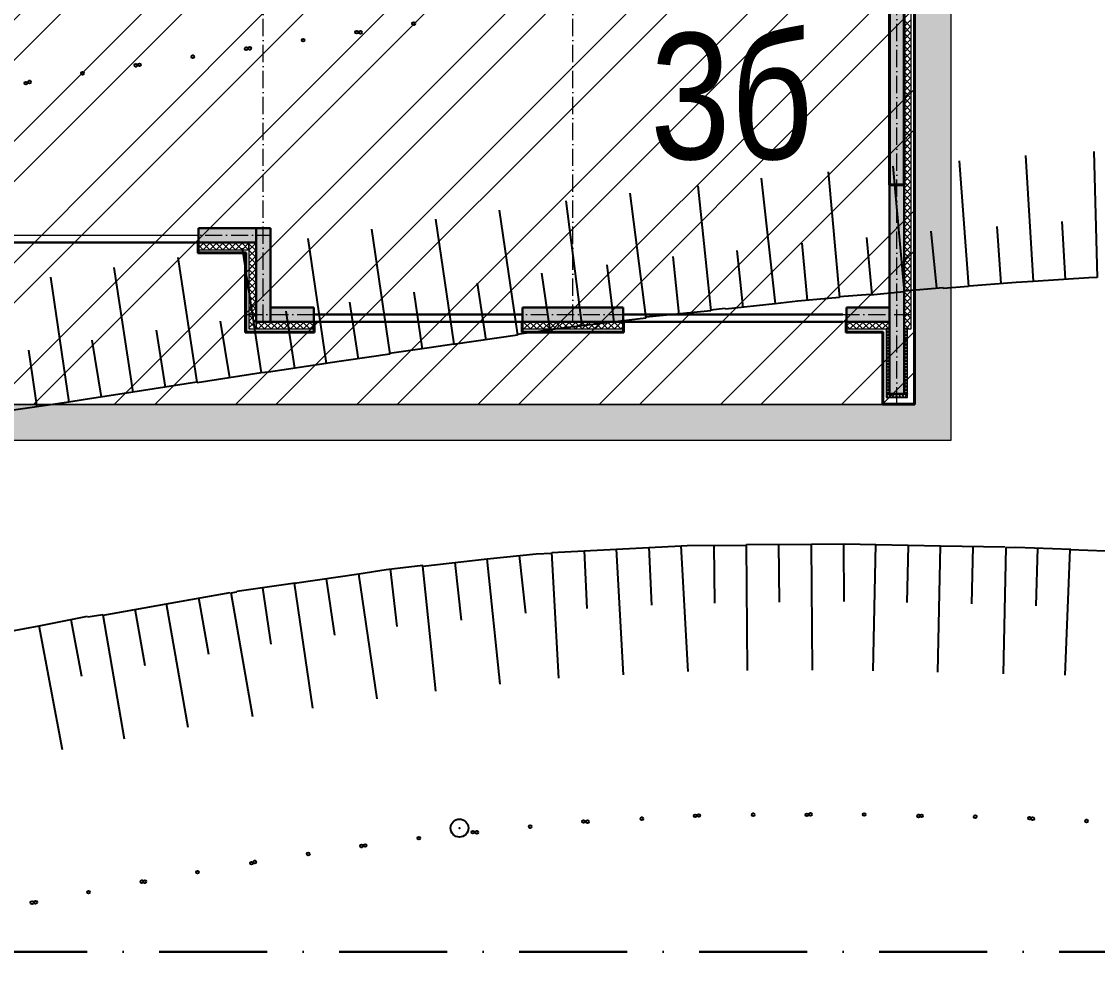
# Model space of a CAD drawing. Header units: millimetres. Extents: x 1353783 to 6492029790, y -7276956 to -512500.
# Drawn here: x 9968881 to 9971870, y -2828548 to -2825918 of the extents above; entities that cross this region are included whole.
import ezdxf

# ---------------------------------------------------------------- set-up
doc = ezdxf.new("R2010")
doc.units = ezdxf.units.MM
for name, pattern in [('( Dashed )', [0.75, 0.5, -0.25]), ('482 Границы районов', [5, 3, -1, 0, -1]), ('ACAD_ISO10W100', [18, 12, -3, 0, -3]), ('CONTI', [0]), ('осевая', [50.8, 31.75, -6.35, 6.35, -6.35])]:
    doc.linetypes.add(name, pattern=pattern)
doc.layers.get('0').update_dxf_attribs({"lineweight": 5})
for name, color, linetype, lineweight in [('!A-DIAFRAGM типовой', 142, 'Continuous', 0), ('7земля', 7, 'Continuous', 30), ('DIAFRAGM', 46, 'Continuous', 30), ('G-ANNO-SCHD', 231, 'Continuous', 9), ('Hatch', 254, 'Continuous', 5), ('INSULATION', 81, 'Continuous', 5), ('Ар-окна', 5, 'Continuous', 9), ('ГП-Граница учасика ИЖС', 3, 'Continuous', 5), ('ГП-Тратуар', 3, 'Continuous', 5), ('оси', 231, 'осевая', 9)]:
    doc.layers.add(name, color=color, linetype=linetype, lineweight=lineweight)
for name, color, linetype in [('PI_DTUNKNOWN', 250, 'CONTI'), ('SIT_LРЕЛЬЕФ', 7, 'CONTI'), ('Заливка', 7, 'Continuous'), ('РЕЛЬЕФ', 7, 'CONTI')]:
    doc.layers.add(name, color=color, linetype=linetype)
doc.styles.add('основной', font='Arial Narrow.ttf', dxfattribs={"height": 1.5})

# ---------------------------------------------------------------- blocks, each defined once
blk = doc.blocks.new('амвамвам')
at = {"lineweight": 30, "ltscale": 100, "true_color": 0x939598}
h = blk.add_hatch(color=252, dxfattribs=at)
h.dxf.hatch_style = 1
h.paths.add_polyline_path([(9799280, -3525392), (9799280, -3524892), (9794930, -3524892), (9794930, -3525392)], flags=17)
h.paths.add_polyline_path([(9802080, -3525392), (9802080, -3524892), (9813530, -3524892), (9813530, -3539792), (9788030, -3539792), (9787530, -3539792), (9787530, -3522392), (9788030, -3522392), (9788030, -3539292), (9813030, -3539292), (9813030, -3525392)])
at = {"color": 251, "lineweight": 15, "ltscale": 100, "true_color": 0x636466}
blk.add_lwpolyline([(9802080, -3525392), (9802080, -3524892), (9813530, -3524892), (9813530, -3539792), (9788030, -3539792), (9787530, -3539792), (9787530, -3522392), (9788030, -3522392), (9788030, -3539292), (9813030, -3539292), (9813030, -3525392)], close=True, dxfattribs=at)
blk = doc.blocks.new('ТИП-3')
at = {"layer": '!A-DIAFRAGM типовой', "lineweight": 0, "ltscale": 100, "true_color": 0x000000}
h = blk.add_hatch(color=18, dxfattribs=at)
h.dxf.hatch_style = 1
h.paths.add_polyline_path([(10387614, -2871481), (10387814, -2871481), (10387814, -2868581), (10387614, -2868581)])
h = blk.add_hatch(color=18, dxfattribs=at)
h.dxf.hatch_style = 1
h.paths.add_polyline_path([(10378814, -2870881), (10379014, -2870881), (10379014, -2869581), (10378814, -2869581)])
h = blk.add_hatch(color=18, dxfattribs=at)
h.dxf.hatch_style = 1
h.paths.add_polyline_path([(10379014, -2869581), (10379014, -2869781), (10379614, -2869781), (10379614, -2869581)])
h = blk.add_hatch(color=18, dxfattribs=at)
h.dxf.hatch_style = 1
h.paths.add_polyline_path([(10382514, -2869581), (10382514, -2869781), (10383914, -2869781), (10383914, -2869581)])
h = blk.add_hatch(color=18, dxfattribs=at)
h.dxf.hatch_style = 1
h.paths.add_polyline_path([(10387014, -2869581), (10387014, -2869781), (10387614, -2869781), (10387614, -2869581)])
h = blk.add_hatch(color=18, dxfattribs=at)
h.dxf.hatch_style = 1
h.paths.add_polyline_path([(10378014, -2870681), (10378014, -2870881), (10378814, -2870881), (10378814, -2870681)])
at = {"layer": 'Hatch', "lineweight": 40, "ltscale": 0.5, "true_color": 0x000000}
blk.add_hatch(color=18, dxfattribs=at).paths.add_polyline_path([(10387814, -2874781), (10387614, -2874781), (10387614, -2871481), (10387814, -2871481)])
at = {"layer": '7земля', "color": 18, "linetype": '( Dashed )', "lineweight": 20, "ltscale": 700, "true_color": 0x000000}
blk.add_line((10363414, -2868431), (10387514, -2868431), dxfattribs=at)
at = {"layer": '7земля', "color": 18, "lineweight": 30, "ltscale": 100, "true_color": 0x000000}
for p, q in [((10387514, -2869431), (10387514, -2868431)), ((10387514, -2868431), (10387964, -2868431)), ((10387524, -2869441), (10387524, -2868441)), ((10387524, -2868441), (10387954, -2868441)), ((10387954, -2868441), (10387954, -2882321)), ((10387964, -2868431), (10387964, -2882331)), ((10378664, -2870531), (10378664, -2869431)), ((10378664, -2869431), (10379624, -2869431)), ((10378674, -2870541), (10378674, -2869441)), ((10378674, -2869441), (10379614, -2869441)), ((10379614, -2869441), (10379614, -2869581)), ((10379624, -2869431), (10379624, -2869581)), ((10383924, -2869431), (10382504, -2869431)), ((10382504, -2869431), (10382504, -2869581)), ((10383914, -2869441), (10382514, -2869441)), ((10382514, -2869441), (10382514, -2869581)), ((10383914, -2869581), (10383914, -2869441)), ((10383924, -2869581), (10383924, -2869431)), ((10387004, -2869581), (10387004, -2869431)), ((10387004, -2869431), (10387514, -2869431)), ((10387014, -2869581), (10387014, -2869441)), ((10387014, -2869441), (10387524, -2869441)), ((10379614, -2869581), (10379664, -2869581)), ((10382464, -2869581), (10379664, -2869581)), ((10382514, -2869581), (10382464, -2869581)), ((10383914, -2869581), (10383964, -2869581)), ((10386964, -2869581), (10383964, -2869581)), ((10379664, -2869681), (10379614, -2869681)), ((10379664, -2869681), (10382464, -2869681)), ((10382464, -2869681), (10382514, -2869681)), ((10383964, -2869681), (10383914, -2869681)), ((10383964, -2869681), (10386964, -2869681)), ((10378004, -2870681), (10378004, -2870531)), ((10378004, -2870531), (10378664, -2870531)), ((10378014, -2870681), (10378014, -2870541)), ((10378014, -2870541), (10378674, -2870541)), ((10377964, -2870681), (10375164, -2870681)), ((10378014, -2870681), (10377964, -2870681))]:
    blk.add_line(p, q, dxfattribs=at)
at = {"layer": 'DIAFRAGM', "color": 18, "ltscale": 0.5, "true_color": 0x000000}
for p, q in [((10387814, -2868581), (10387614, -2868581)), ((10387614, -2868581), (10387614, -2871481)), ((10387814, -2871481), (10387814, -2868581)), ((10379014, -2869581), (10378814, -2869581)), ((10378814, -2869581), (10378814, -2870881)), ((10379014, -2870881), (10379014, -2869581)), ((10379014, -2869581), (10379014, -2869781)), ((10379614, -2869581), (10379014, -2869581)), ((10379614, -2869781), (10379614, -2869581)), ((10382514, -2869581), (10382514, -2869781)), ((10383914, -2869581), (10382514, -2869581)), ((10383914, -2869781), (10383914, -2869581)), ((10387014, -2869581), (10387014, -2869781)), ((10387614, -2869581), (10387014, -2869581)), ((10387614, -2869781), (10387614, -2869581)), ((10379014, -2869781), (10379614, -2869781)), ((10382514, -2869781), (10383914, -2869781)), ((10383314, -2869781), (10383114, -2869781)), ((10387014, -2869781), (10387614, -2869781)), ((10378014, -2870681), (10378014, -2870881)), ((10378814, -2870681), (10378014, -2870681)), ((10378814, -2870881), (10378814, -2870681)), ((10378014, -2870881), (10378814, -2870881)), ((10378814, -2870881), (10379014, -2870881)), ((10387614, -2871481), (10387814, -2871481))]:
    blk.add_line(p, q, dxfattribs=at)
at = {"layer": 'Hatch', "color": 18, "lineweight": 40, "ltscale": 0.5, "true_color": 0x000000}
for p, q in [((10387614, -2874781), (10387614, -2871481)), ((10387614, -2871481), (10387814, -2871481)), ((10387814, -2871481), (10387814, -2874781)), ((10387614, -2873541), (10387614, -2873441))]:
    blk.add_line(p, q, dxfattribs=at)
at = {"layer": 'INSULATION', "color": 18, "linetype": 'Continuous', "ltscale": 0.5, "true_color": 0x000000}
for p, q in [((10387564, -2868563), (10387596, -2868531)), ((10387564, -2868544), (10387601, -2868581)), ((10387601, -2868581), (10387564, -2868618)), ((10387564, -2868608), (10387614, -2868658)), ((10387614, -2868613), (10387564, -2868663)), ((10387582, -2868581), (10387614, -2868613)), ((10387591, -2868581), (10387641, -2868531)), ((10387596, -2868531), (10387646, -2868581)), ((10387636, -2868581), (10387686, -2868531)), ((10387641, -2868531), (10387691, -2868581)), ((10387681, -2868581), (10387731, -2868531)), ((10387686, -2868531), (10387736, -2868581)), ((10387726, -2868581), (10387776, -2868531)), ((10387731, -2868531), (10387781, -2868581)), ((10387771, -2868581), (10387821, -2868531)), ((10387776, -2868531), (10387826, -2868581)), ((10387851, -2868581), (10387814, -2868618)), ((10387814, -2868608), (10387864, -2868658)), ((10387864, -2868613), (10387814, -2868663)), ((10387816, -2868581), (10387864, -2868532)), ((10387821, -2868531), (10387864, -2868574)), ((10387832, -2868581), (10387864, -2868613)), ((10387861, -2868581), (10387864, -2868577)), ((10387564, -2868653), (10387614, -2868703)), ((10387614, -2868658), (10387564, -2868708)), ((10387564, -2868698), (10387614, -2868748)), ((10387614, -2868703), (10387564, -2868753)), ((10387564, -2868742), (10387614, -2868792)), ((10387614, -2868748), (10387564, -2868798)), ((10387814, -2868653), (10387864, -2868703)), ((10387864, -2868658), (10387814, -2868708)), ((10387814, -2868698), (10387864, -2868748)), ((10387864, -2868703), (10387814, -2868753)), ((10387814, -2868742), (10387864, -2868792)), ((10387864, -2868748), (10387814, -2868798)), ((10387564, -2868787), (10387614, -2868837)), ((10387614, -2868792), (10387564, -2868842)), ((10387564, -2868832), (10387614, -2868882)), ((10387614, -2868837), (10387564, -2868887)), ((10387564, -2868877), (10387614, -2868927)), ((10387614, -2868882), (10387564, -2868932)), ((10387564, -2868922), (10387614, -2868972)), ((10387614, -2868927), (10387564, -2868977)), ((10387814, -2868787), (10387864, -2868837)), ((10387864, -2868792), (10387814, -2868842)), ((10387814, -2868832), (10387864, -2868882)), ((10387864, -2868837), (10387814, -2868887)), ((10387814, -2868877), (10387864, -2868927)), ((10387864, -2868882), (10387814, -2868932)), ((10387814, -2868922), (10387864, -2868972)), ((10387864, -2868927), (10387814, -2868977)), ((10387564, -2868967), (10387614, -2869017)), ((10387614, -2868972), (10387564, -2869022)), ((10387564, -2869012), (10387614, -2869062)), ((10387614, -2869017), (10387564, -2869067)), ((10387564, -2869057), (10387614, -2869107)), ((10387614, -2869062), (10387564, -2869112)), ((10387814, -2868967), (10387864, -2869017)), ((10387864, -2868972), (10387814, -2869022)), ((10387814, -2869012), (10387864, -2869062)), ((10387864, -2869017), (10387814, -2869067)), ((10387814, -2869057), (10387864, -2869107)), ((10387864, -2869062), (10387814, -2869112)), ((10387564, -2869102), (10387614, -2869152)), ((10387614, -2869107), (10387564, -2869157)), ((10387564, -2869147), (10387614, -2869197)), ((10387614, -2869152), (10387564, -2869202)), ((10387564, -2869191), (10387614, -2869241)), ((10387614, -2869197), (10387564, -2869247)), ((10387814, -2869102), (10387864, -2869152)), ((10387864, -2869107), (10387814, -2869157)), ((10387814, -2869147), (10387864, -2869197)), ((10387864, -2869152), (10387814, -2869202)), ((10387814, -2869191), (10387864, -2869241)), ((10387864, -2869197), (10387814, -2869247)), ((10387564, -2869236), (10387614, -2869286)), ((10387614, -2869241), (10387564, -2869291)), ((10387564, -2869281), (10387614, -2869331)), ((10387614, -2869286), (10387564, -2869336)), ((10387564, -2869326), (10387614, -2869376)), ((10387614, -2869331), (10387564, -2869381)), ((10387564, -2869371), (10387614, -2869421)), ((10387614, -2869376), (10387564, -2869426)), ((10387814, -2869236), (10387864, -2869286)), ((10387864, -2869241), (10387814, -2869291)), ((10387814, -2869281), (10387864, -2869331)), ((10387864, -2869286), (10387814, -2869336)), ((10387814, -2869326), (10387864, -2869376)), ((10387864, -2869331), (10387814, -2869381)), ((10387814, -2869371), (10387864, -2869421)), ((10387864, -2869376), (10387814, -2869426)), ((10378714, -2869497), (10378731, -2869481)), ((10378714, -2869587), (10378814, -2869487)), ((10378814, -2869597), (10378714, -2869497)), ((10378814, -2869508), (10378788, -2869481)), ((10378814, -2869509), (10378842, -2869481)), ((10378832, -2869581), (10378932, -2869481)), ((10378842, -2869481), (10378942, -2869581)), ((10378922, -2869581), (10379022, -2869481)), ((10378932, -2869481), (10379032, -2869581)), ((10379011, -2869581), (10379111, -2869481)), ((10379022, -2869481), (10379122, -2869581)), ((10379101, -2869581), (10379201, -2869481)), ((10379111, -2869481), (10379211, -2869581)), ((10379191, -2869581), (10379291, -2869481)), ((10379201, -2869481), (10379301, -2869581)), ((10379281, -2869581), (10379381, -2869481)), ((10379291, -2869481), (10379391, -2869581)), ((10379371, -2869581), (10379471, -2869481)), ((10379381, -2869481), (10379481, -2869581)), ((10379460, -2869581), (10379560, -2869481)), ((10379471, -2869481), (10379571, -2869581)), ((10379550, -2869581), (10379614, -2869517)), ((10379560, -2869481), (10379614, -2869535)), ((10382514, -2869500), (10382534, -2869481)), ((10382524, -2869581), (10382624, -2869481)), ((10382534, -2869481), (10382634, -2869581)), ((10382613, -2869581), (10382713, -2869481)), ((10382624, -2869481), (10382724, -2869581)), ((10382703, -2869581), (10382803, -2869481)), ((10382713, -2869481), (10382813, -2869581)), ((10382793, -2869581), (10382893, -2869481)), ((10382803, -2869481), (10382903, -2869581)), ((10382883, -2869581), (10382983, -2869481)), ((10382893, -2869481), (10382993, -2869581)), ((10382973, -2869581), (10383073, -2869481)), ((10382983, -2869481), (10383083, -2869581)), ((10383062, -2869581), (10383162, -2869481)), ((10383073, -2869481), (10383173, -2869581)), ((10383152, -2869581), (10383252, -2869481)), ((10383162, -2869481), (10383262, -2869581)), ((10383242, -2869581), (10383342, -2869481)), ((10383252, -2869481), (10383352, -2869581)), ((10383332, -2869581), (10383432, -2869481)), ((10383342, -2869481), (10383442, -2869581)), ((10383422, -2869581), (10383522, -2869481)), ((10383432, -2869481), (10383532, -2869581)), ((10383511, -2869581), (10383611, -2869481)), ((10383522, -2869481), (10383622, -2869581)), ((10383601, -2869581), (10383701, -2869481)), ((10383611, -2869481), (10383711, -2869581)), ((10383691, -2869581), (10383791, -2869481)), ((10383701, -2869481), (10383801, -2869581)), ((10383781, -2869581), (10383881, -2869481)), ((10383791, -2869481), (10383891, -2869581)), ((10383881, -2869481), (10383914, -2869514)), ((10387014, -2869529), (10387062, -2869481)), ((10387014, -2869523), (10387073, -2869581)), ((10387052, -2869581), (10387152, -2869481)), ((10387062, -2869481), (10387162, -2869581)), ((10387142, -2869581), (10387242, -2869481)), ((10387152, -2869481), (10387252, -2869581)), ((10387232, -2869581), (10387332, -2869481)), ((10387242, -2869481), (10387342, -2869581)), ((10387322, -2869581), (10387422, -2869481)), ((10387332, -2869481), (10387432, -2869581)), ((10387411, -2869581), (10387511, -2869481)), ((10387422, -2869481), (10387522, -2869581)), ((10387501, -2869581), (10387601, -2869481)), ((10387511, -2869481), (10387611, -2869581)), ((10387564, -2869416), (10387614, -2869466)), ((10387614, -2869421), (10387564, -2869471)), ((10387564, -2869461), (10387584, -2869481)), ((10387614, -2869466), (10387599, -2869481)), ((10387601, -2869481), (10387614, -2869494)), ((10387814, -2869416), (10387864, -2869466)), ((10387864, -2869421), (10387814, -2869471)), ((10387814, -2869461), (10387834, -2869481)), ((10387814, -2869548), (10387882, -2869481)), ((10387914, -2869559), (10387837, -2869481)), ((10387864, -2869466), (10387849, -2869481)), ((10378714, -2869677), (10378814, -2869577)), ((10378814, -2869687), (10378714, -2869587)), ((10378714, -2869767), (10378814, -2869667)), ((10378814, -2869777), (10378714, -2869677)), ((10378814, -2869543), (10378852, -2869581)), ((10382514, -2869551), (10382544, -2869581)), ((10383871, -2869581), (10383914, -2869537)), ((10387591, -2869581), (10387614, -2869558)), ((10387814, -2869638), (10387914, -2869538)), ((10387914, -2869648), (10387814, -2869548)), ((10387814, -2869728), (10387914, -2869628)), ((10387914, -2869738), (10387814, -2869638)), ((10378714, -2869857), (10378814, -2869757)), ((10378814, -2869867), (10378714, -2869767)), ((10387814, -2869818), (10387914, -2869718)), ((10387914, -2869828), (10387814, -2869728)), ((10387814, -2869908), (10387914, -2869808)), ((10387914, -2869918), (10387814, -2869818)), ((10378714, -2869946), (10378814, -2869846)), ((10378814, -2869957), (10378714, -2869857)), ((10378714, -2870036), (10378814, -2869936)), ((10378814, -2870046), (10378714, -2869946)), ((10387814, -2869997), (10387914, -2869897)), ((10387914, -2870008), (10387814, -2869908)), ((10378714, -2870126), (10378814, -2870026)), ((10378814, -2870136), (10378714, -2870036)), ((10378714, -2870216), (10378814, -2870116)), ((10378814, -2870226), (10378714, -2870126)), ((10387814, -2870087), (10387914, -2869987)), ((10387914, -2870097), (10387814, -2869997)), ((10387814, -2870177), (10387914, -2870077)), ((10387914, -2870187), (10387814, -2870087)), ((10378714, -2870306), (10378814, -2870206)), ((10378814, -2870316), (10378714, -2870216)), ((10387814, -2870267), (10387914, -2870167)), ((10387914, -2870277), (10387814, -2870177)), ((10387814, -2870357), (10387914, -2870257)), ((10387914, -2870367), (10387814, -2870267)), ((10378714, -2870395), (10378814, -2870295)), ((10378814, -2870406), (10378714, -2870306)), ((10378714, -2870485), (10378814, -2870385)), ((10378814, -2870495), (10378714, -2870395)), ((10387814, -2870446), (10387914, -2870346)), ((10387914, -2870457), (10387814, -2870357)), ((10378714, -2870575), (10378814, -2870475)), ((10378814, -2870585), (10378714, -2870485)), ((10378714, -2870665), (10378814, -2870565)), ((10378814, -2870675), (10378714, -2870575)), ((10387814, -2870536), (10387914, -2870436)), ((10387914, -2870546), (10387814, -2870446)), ((10387814, -2870626), (10387914, -2870526)), ((10387914, -2870636), (10387814, -2870536)), ((10378014, -2870647), (10378081, -2870581)), ((10378014, -2870604), (10378091, -2870681)), ((10378071, -2870681), (10378171, -2870581)), ((10378081, -2870581), (10378181, -2870681)), ((10378160, -2870681), (10378260, -2870581)), ((10378171, -2870581), (10378271, -2870681)), ((10378250, -2870681), (10378350, -2870581)), ((10378260, -2870581), (10378360, -2870681)), ((10378340, -2870681), (10378440, -2870581)), ((10378350, -2870581), (10378450, -2870681)), ((10378430, -2870681), (10378530, -2870581)), ((10378440, -2870581), (10378540, -2870681)), ((10378520, -2870681), (10378620, -2870581)), ((10378530, -2870581), (10378630, -2870681)), ((10378609, -2870681), (10378709, -2870581)), ((10378620, -2870581), (10378714, -2870676)), ((10378699, -2870681), (10378714, -2870666)), ((10378709, -2870581), (10378714, -2870586)), ((10378730, -2870681), (10378714, -2870665)), ((10378788, -2870681), (10378814, -2870655)), ((10387814, -2870716), (10387914, -2870616)), ((10387914, -2870726), (10387814, -2870626)), ((10387814, -2870806), (10387914, -2870706)), ((10387914, -2870816), (10387814, -2870716)), ((10387814, -2870895), (10387914, -2870795)), ((10387914, -2870906), (10387814, -2870806)), ((10387814, -2870985), (10387914, -2870885)), ((10387914, -2870995), (10387814, -2870895)), ((10387814, -2871075), (10387914, -2870975)), ((10387914, -2871085), (10387814, -2870985)), ((10387814, -2871165), (10387914, -2871065)), ((10387914, -2871175), (10387814, -2871075)), ((10387814, -2871255), (10387914, -2871155)), ((10387914, -2871265), (10387814, -2871165)), ((10387814, -2871344), (10387914, -2871244)), ((10387914, -2871355), (10387814, -2871255)), ((10387814, -2871434), (10387914, -2871334)), ((10387914, -2871444), (10387814, -2871344)), ((10387814, -2871524), (10387914, -2871424)), ((10387914, -2871534), (10387814, -2871434)), ((10387814, -2871614), (10387914, -2871514)), ((10387914, -2871624), (10387814, -2871524)), ((10387814, -2871704), (10387914, -2871604)), ((10387914, -2871714), (10387814, -2871614)), ((10387814, -2871793), (10387914, -2871693)), ((10387914, -2871804), (10387814, -2871704)), ((10387814, -2871883), (10387914, -2871783)), ((10387914, -2871893), (10387814, -2871793)), ((10387814, -2871973), (10387914, -2871873)), ((10387914, -2871983), (10387814, -2871883)), ((10387814, -2872063), (10387914, -2871963)), ((10387914, -2872073), (10387814, -2871973)), ((10387814, -2872153), (10387914, -2872053)), ((10387914, -2872163), (10387814, -2872063)), ((10387814, -2872242), (10387914, -2872142)), ((10387914, -2872253), (10387814, -2872153)), ((10387814, -2872332), (10387914, -2872232)), ((10387914, -2872342), (10387814, -2872242)), ((10387814, -2872422), (10387914, -2872322)), ((10387914, -2872432), (10387814, -2872332)), ((10387814, -2872512), (10387914, -2872412)), ((10387914, -2872522), (10387814, -2872422)), ((10387814, -2872602), (10387914, -2872502)), ((10387914, -2872612), (10387814, -2872512)), ((10387814, -2872691), (10387914, -2872591)), ((10387914, -2872702), (10387814, -2872602)), ((10387814, -2872781), (10387914, -2872681)), ((10387914, -2872791), (10387814, -2872691)), ((10387814, -2872871), (10387914, -2872771)), ((10387914, -2872881), (10387814, -2872781)), ((10387814, -2872961), (10387914, -2872861)), ((10387914, -2872971), (10387814, -2872871)), ((10387814, -2873051), (10387914, -2872951)), ((10387914, -2873061), (10387814, -2872961)), ((10387814, -2873140), (10387914, -2873040)), ((10387914, -2873151), (10387814, -2873051)), ((10387814, -2873230), (10387914, -2873130)), ((10387914, -2873240), (10387814, -2873140)), ((10387814, -2873320), (10387914, -2873220)), ((10387914, -2873330), (10387814, -2873230)), ((10387814, -2873410), (10387914, -2873310)), ((10387914, -2873420), (10387814, -2873320)), ((10387814, -2873500), (10387914, -2873400)), ((10387914, -2873510), (10387814, -2873410)), ((10387814, -2873589), (10387914, -2873489)), ((10387914, -2873600), (10387814, -2873500)), ((10387814, -2873679), (10387914, -2873579)), ((10387914, -2873689), (10387814, -2873589)), ((10387814, -2873769), (10387914, -2873669)), ((10387914, -2873779), (10387814, -2873679))]:
    blk.add_line(p, q, dxfattribs=at)
at = {"layer": 'INSULATION', "color": 18, "ltscale": 0.5, "true_color": 0x000000}
for p, q in [((10387564, -2868581), (10387564, -2868531)), ((10387564, -2868531), (10387864, -2868531)), ((10387564, -2869481), (10387564, -2868581)), ((10387564, -2868581), (10387614, -2868581)), ((10387864, -2868581), (10387564, -2868581)), ((10387614, -2868581), (10387614, -2869481)), ((10387814, -2869481), (10387814, -2868581)), ((10387814, -2868581), (10387864, -2868581)), ((10387864, -2868531), (10387864, -2868581)), ((10387864, -2868581), (10387864, -2869481)), ((10378714, -2869481), (10378814, -2869481)), ((10378714, -2870681), (10378714, -2869481)), ((10378814, -2869581), (10378814, -2869481)), ((10378814, -2869481), (10379614, -2869481)), ((10378814, -2869481), (10378814, -2870681)), ((10379614, -2869481), (10379614, -2869581)), ((10382514, -2869581), (10382514, -2869481)), ((10382514, -2869481), (10383914, -2869481)), ((10383914, -2869481), (10383914, -2869581)), ((10387014, -2869581), (10387014, -2869481)), ((10387014, -2869481), (10387614, -2869481)), ((10387614, -2869481), (10387564, -2869481)), ((10387614, -2869481), (10387614, -2869581)), ((10387814, -2869481), (10387914, -2869481)), ((10387814, -2880781), (10387814, -2869481)), ((10387864, -2869481), (10387814, -2869481)), ((10387914, -2869481), (10387914, -2880781)), ((10379614, -2869581), (10378814, -2869581)), ((10383914, -2869581), (10382514, -2869581)), ((10387614, -2869581), (10387014, -2869581)), ((10378014, -2870681), (10378014, -2870581)), ((10378014, -2870581), (10378714, -2870581)), ((10378714, -2870681), (10378014, -2870681)), ((10378714, -2870581), (10378714, -2870681)), ((10378814, -2870681), (10378714, -2870681))]:
    blk.add_line(p, q, dxfattribs=at)
at = {"layer": 'Ар-окна', "color": 18, "lineweight": 5, "true_color": 0x000000}
for p, q in [((10379614, -2869681), (10379614, -2869581)), ((10382514, -2869681), (10382514, -2869581)), ((10383914, -2869681), (10383914, -2869581)), ((10387014, -2869581), (10386964, -2869581)), ((10387014, -2869681), (10387014, -2869581)), ((10386964, -2869681), (10387014, -2869681)), ((10378014, -2870781), (10378014, -2870681)), ((10375164, -2870781), (10377964, -2870781)), ((10377964, -2870781), (10378014, -2870781))]:
    blk.add_line(p, q, dxfattribs=at)
at = {"layer": 'оси', "color": 251, "linetype": 'ACAD_ISO10W100', "lineweight": 13, "ltscale": 20, "true_color": 0x636466}
for p, q in [((10387714, -2868431), (10387714, -2883281)), ((10378914, -2869581), (10378914, -2882331)), ((10383214, -2869581), (10383214, -2882331)), ((10378664, -2869681), (10387964, -2869681)), ((10362964, -2870781), (10379014, -2870781))]:
    blk.add_line(p, q, dxfattribs=at)
blk = doc.blocks.new('оо')
at = {"layer": 'PI_DTUNKNOWN', "color": 9, "true_color": 0xc7c8ca}
blk.add_circle((222785.363, -3431693.472), 0.125, dxfattribs=at)
blk.add_point((222785.363, -3431693.472), dxfattribs=at)
at = {"layer": 'SIT_LРЕЛЬЕФ', "color": 9, "true_color": 0xc7c8ca}
for p, q in [((222782.293, -3431684.452), (222782.003, -3431686.182)), ((222783.173, -3431684.592), (222782.893, -3431686.322)), ((222784.063, -3431684.732), (222783.783, -3431686.462)), ((222784.953, -3431684.882), (222784.673, -3431686.612)), ((222785.863, -3431685.032), (222785.573, -3431686.762)), ((222781.693, -3431685.322), (222781.563, -3431686.112)), ((222786.743, -3431685.182), (222786.453, -3431686.912)), ((222787.633, -3431685.322), (222787.343, -3431687.052)), ((222782.573, -3431685.462), (222782.453, -3431686.252)), ((222788.513, -3431685.472), (222788.223, -3431687.202)), ((222783.463, -3431685.602), (222783.343, -3431686.392)), ((222784.353, -3431685.752), (222784.233, -3431686.542)), ((222789.433, -3431685.632), (222789.113, -3431687.352)), ((222785.263, -3431685.902), (222785.133, -3431686.692)), ((222790.313, -3431685.802), (222789.993, -3431687.522)), ((222782.003, -3431686.182), (222781.113, -3431686.032)), ((222786.143, -3431686.052), (222786.013, -3431686.842)), ((222791.243, -3431685.992), (222790.883, -3431687.702)), ((222782.203, -3431686.212), (222782.003, -3431686.182)), ((222782.893, -3431686.322), (222782.203, -3431686.212)), ((222787.033, -3431686.192), (222786.903, -3431686.982)), ((222792.113, -3431686.162), (222791.763, -3431687.882)), ((222783.783, -3431686.462), (222782.893, -3431686.322)), ((222787.913, -3431686.342), (222787.783, -3431687.132)), ((222793.023, -3431686.362), (222792.643, -3431688.072)), ((222784.673, -3431686.612), (222783.783, -3431686.472)), ((222788.803, -3431686.482), (222788.673, -3431687.272)), ((222784.773, -3431686.632), (222784.673, -3431686.612)), ((222785.573, -3431686.762), (222784.773, -3431686.632)), ((222789.703, -3431686.652), (222789.553, -3431687.442)), ((222793.903, -3431686.562), (222793.523, -3431688.272)), ((222786.453, -3431686.912), (222785.563, -3431686.762)), ((222794.803, -3431686.772), (222794.393, -3431688.472)), ((222787.003, -3431686.992), (222786.453, -3431686.902)), ((222790.613, -3431686.822), (222790.443, -3431687.612)), ((222787.343, -3431687.052), (222787.003, -3431686.992)), ((222788.223, -3431687.202), (222787.333, -3431687.052)), ((222791.483, -3431687.012), (222791.323, -3431687.792)), ((222795.703, -3431686.982), (222795.273, -3431688.682)), ((222788.813, -3431687.292), (222788.223, -3431687.192)), ((222792.373, -3431687.192), (222792.203, -3431687.972)), ((222796.623, -3431687.222), (222796.133, -3431688.902)), ((222789.113, -3431687.352), (222788.813, -3431687.292)), ((222789.993, -3431687.522), (222789.113, -3431687.352)), ((222793.253, -3431687.392), (222793.083, -3431688.172)), ((222790.093, -3431687.532), (222790.003, -3431687.512)), ((222790.883, -3431687.702), (222790.093, -3431687.532)), ((222791.083, -3431687.732), (222790.883, -3431687.692)), ((222794.133, -3431687.582), (222793.963, -3431688.362)), ((222791.763, -3431687.882), (222791.083, -3431687.742)), ((222795.023, -3431687.802), (222794.833, -3431688.572)), ((222792.073, -3431687.942), (222791.763, -3431687.882)), ((222792.643, -3431688.072), (222792.073, -3431687.942)), ((222795.903, -3431688.012), (222795.703, -3431688.792)), ((222793.063, -3431688.162), (222792.643, -3431688.062)), ((222793.523, -3431688.272), (222793.063, -3431688.172)), ((222794.053, -3431688.382), (222793.523, -3431688.262)), ((222794.393, -3431688.472), (222794.053, -3431688.392)), ((222795.043, -3431688.622), (222794.403, -3431688.472)), ((222795.273, -3431688.682), (222795.043, -3431688.622)), ((222796.023, -3431688.872), (222795.273, -3431688.682)), ((222779.773, -3431688.902), (222780.663, -3431689.012)), ((222796.133, -3431688.902), (222796.023, -3431688.872)), ((222780.443, -3431690.752), (222780.663, -3431689.012)), ((222780.663, -3431689.012), (222781.343, -3431689.092)), ((222781.013, -3431689.862), (222781.113, -3431689.072)), ((222781.313, -3431690.872), (222781.553, -3431689.142)), ((222781.343, -3431689.102), (222781.553, -3431689.132)), ((222781.553, -3431689.142), (222782.443, -3431689.262)), ((222781.893, -3431689.992), (222782.003, -3431689.202)), ((222782.203, -3431690.992), (222782.443, -3431689.262)), ((222782.443, -3431689.262), (222783.333, -3431689.382)), ((222782.783, -3431690.112), (222782.893, -3431689.322)), ((222783.103, -3431691.122), (222783.343, -3431689.392)), ((222783.343, -3431689.392), (222783.423, -3431689.402)), ((222783.423, -3431689.392), (222784.233, -3431689.532)), ((222783.653, -3431690.242), (222783.783, -3431689.462)), ((222783.933, -3431691.262), (222784.223, -3431689.532)), ((222784.223, -3431689.532), (222785.113, -3431689.682)), ((222784.533, -3431690.392), (222784.663, -3431689.612)), ((222784.823, -3431691.412), (222785.113, -3431689.682)), ((222785.113, -3431689.682), (222785.493, -3431689.742)), ((222785.393, -3431690.542), (222785.553, -3431689.752)), ((222785.493, -3431689.742), (222785.993, -3431689.842)), ((222785.633, -3431691.562), (222785.993, -3431689.852)), ((222785.993, -3431689.852), (222786.873, -3431690.032)), ((222786.273, -3431690.732), (222786.433, -3431689.942)), ((222786.513, -3431691.742), (222786.873, -3431690.032)), ((222786.873, -3431690.032), (222787.543, -3431690.172)), ((222787.153, -3431690.912), (222787.313, -3431690.122)), ((222787.313, -3431691.912), (222787.753, -3431690.222)), ((222787.543, -3431690.172), (222787.753, -3431690.232)), ((222787.753, -3431690.222), (222788.623, -3431690.452)), ((222787.983, -3431691.112), (222788.193, -3431690.332)), ((222788.183, -3431692.142), (222788.623, -3431690.452)), ((222788.623, -3431690.452), (222789.493, -3431690.682)), ((222788.853, -3431691.342), (222789.063, -3431690.562)), ((222789.053, -3431692.372), (222789.493, -3431690.682)), ((222789.493, -3431690.682), (222789.573, -3431690.702)), ((222789.573, -3431690.702), (222790.363, -3431690.952)), ((222789.693, -3431691.582), (222789.933, -3431690.812)), ((222789.843, -3431692.612), (222790.363, -3431690.942)), ((222790.363, -3431690.942), (222791.223, -3431691.212)), ((222790.553, -3431691.842), (222790.793, -3431691.072)), ((222790.703, -3431692.882), (222791.223, -3431691.212)), ((222791.223, -3431691.212), (222791.663, -3431691.352)), ((222791.413, -3431692.112), (222791.653, -3431691.342)), ((222791.663, -3431691.352), (222792.073, -3431691.492)), ((222791.503, -3431693.152), (222792.073, -3431691.492)), ((222792.073, -3431691.492), (222792.923, -3431691.782)), ((222792.243, -3431692.392), (222792.503, -3431691.642)), ((222792.353, -3431693.442), (222792.923, -3431691.782)), ((222792.923, -3431691.782), (222793.773, -3431692.072)), ((222793.093, -3431692.682), (222793.353, -3431691.932)), ((222793.213, -3431693.742), (222793.783, -3431692.082)), ((222793.783, -3431692.082), (222793.913, -3431692.122)), ((222793.913, -3431692.122), (222794.633, -3431692.382)), ((222793.933, -3431692.982), (222794.203, -3431692.222)), ((222794.023, -3431694.022), (222794.623, -3431692.382)), ((222794.623, -3431692.382), (222795.473, -3431692.692))]:
    blk.add_line(p, q, dxfattribs=at)
for centre in [(222782.793, -3431681.782), (222782.843, -3431681.782), (222783.583, -3431681.892), (222784.323, -3431682.012), (222784.373, -3431682.022), (222785.113, -3431682.142), (222785.853, -3431682.262), (222785.903, -3431682.272), (222786.643, -3431682.392), (222787.383, -3431682.512), (222787.433, -3431682.532), (222788.173, -3431682.642), (222779.393, -3431692.642), (222779.443, -3431692.652), (222780.183, -3431692.742), (222780.933, -3431692.832), (222780.973, -3431692.842), (222781.713, -3431692.942), (222782.463, -3431693.052), (222782.513, -3431693.052), (222783.253, -3431693.172), (222783.993, -3431693.292), (222784.043, -3431693.302), (222784.783, -3431693.432), (222785.523, -3431693.582), (222785.573, -3431693.602), (222786.303, -3431693.752), (222787.033, -3431693.912), (222787.083, -3431693.932), (222787.813, -3431694.122), (222788.533, -3431694.312), (222788.583, -3431694.322), (222789.303, -3431694.542), (222790.013, -3431694.772), (222790.063, -3431694.782), (222790.773, -3431695.012), (222791.483, -3431695.262), (222791.523, -3431695.272), (222792.233, -3431695.512), (222792.943, -3431695.762), (222792.983, -3431695.782), (222793.683, -3431696.042)]:
    blk.add_circle(centre, 0.02, dxfattribs=at)

msp = doc.modelspace()

# ---------------------------------------------------------------- hatches: boundary and pattern name
at = {"layer": 'Заливка', "lineweight": 5, "ltscale": 100, "true_color": 0xc7ffc7}
h = msp.add_hatch(dxfattribs=at)
h.set_pattern_fill('ANSI32', color=254, scale=25)
h.set_pattern_definition([(45, (298297.6, 0), (-168.379802, 168.379802), []), (45, (298409.85, 0), (-168.379802, 168.379802), [])])
h.paths.add_polyline_path([(9966362.4, -2824201.6), (9971362.4, -2824201.6), (9971362.4, -2826981.7), (9966362.4, -2826981.6)])

# ---------------------------------------------------------------- linework, layer by layer
at = {"layer": 'ГП-Граница учасика ИЖС', "color": 94, "linetype": '482 Границы районов', "lineweight": 30, "ltscale": 100}
for points in [[(9966362.4, -2823601.7), (9965762.4, -2823601.7), (9965762.4, -2828501.7), (9971962.4, -2828501.7), (9971962.4, -2823601.7), (9969172.4, -2823601.7)], [(9966362.4, -2832801.7), (9965762.4, -2832801.7), (9965762.4, -2828501.7), (9971962.4, -2828501.7), (9971962.4, -2832801.7), (9969212.4, -2832801.7)]]:
    msp.add_lwpolyline(points, dxfattribs=at)
at = {"layer": 'Заливка', "color": 254, "lineweight": 5, "ltscale": 100, "true_color": 0xc7ffc7}
msp.add_lwpolyline([(9966362.4, -2824201.6), (9971362.4, -2824201.6), (9971362.4, -2826981.7), (9966362.4, -2826981.7)], close=True, dxfattribs=at)

# ---------------------------------------------------------------- block references
at = {"color": 1, "lineweight": 30, "xscale": 0.1999999999999998, "yscale": 0.1999999999999998, "zscale": 0.1999999999999998, "rotation": 359.9999889757423}
msp.add_blockref('амвамвам', (8008756.4, -2119122.9), dxfattribs=at)
at = {"layer": 'ГП-Тратуар', "color": 3, "lineweight": 30, "xscale": -0.1999999999999998, "yscale": 0.2, "zscale": 0.2, "rotation": 179.9999889757423}
msp.add_blockref('ТИП-3', (7893769.4, -3400667.4), dxfattribs=at)
at = {"layer": 'РЕЛЬЕФ', "color": 240, "lineweight": 30, "true_color": 0xed1f24, "xscale": 200.0000000000001, "yscale": 200.0000000000001, "zscale": 200.0000000000001, "rotation": 17.80578495452471}
msp.add_blockref('оо', (-242329121, 637008728.1), dxfattribs=at)

# ---------------------------------------------------------------- texts
at = {"layer": 'G-ANNO-SCHD', "color": 0, "insert": (9970627.2, -2825949.8, 231991.4), "char_height": 350, "width": 1716168.186, "attachment_point": 1, "line_spacing_factor": 1.149209, "style": 'основной'}
msp.add_mtext('3б', dxfattribs=at)

doc.saveas('drawing.dxf')
